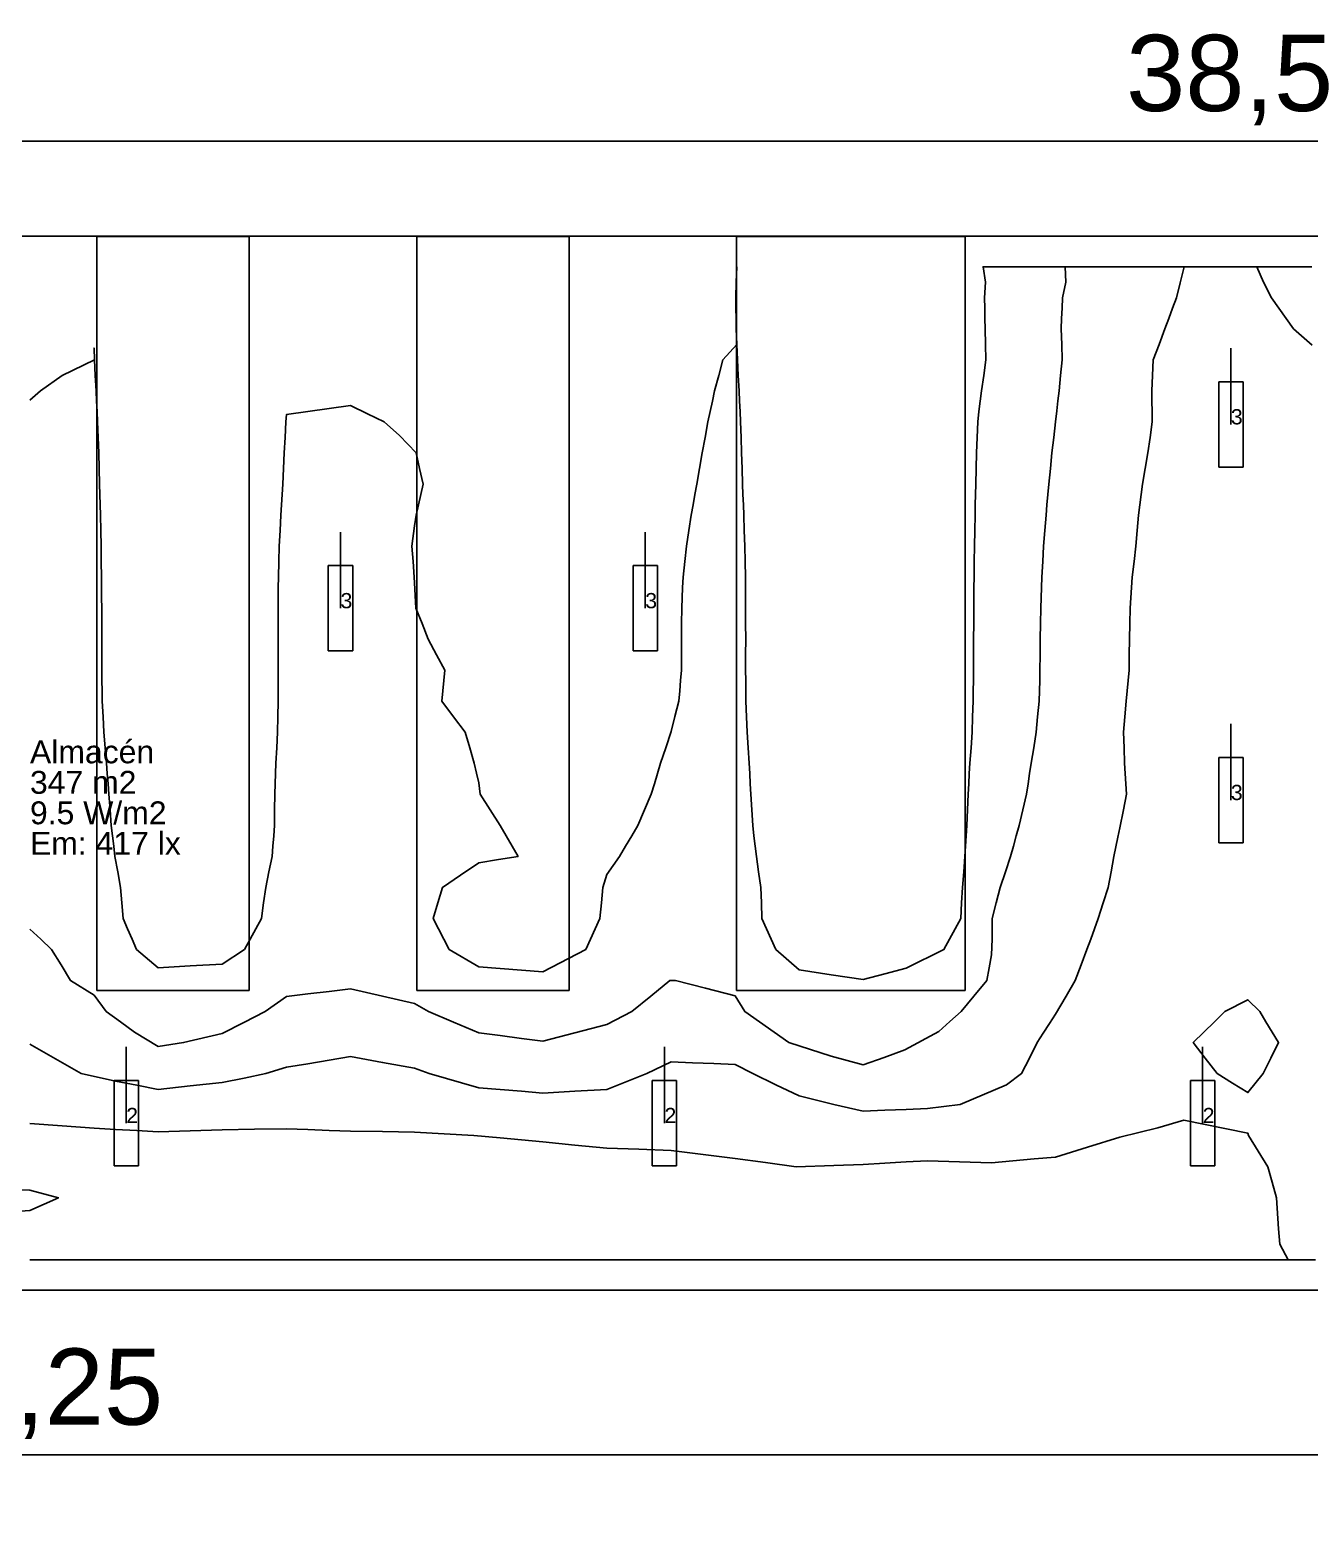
# Model space of a CAD drawing. Header units: millimetres. Extents: x 5.5 to 61.4, y 4.1 to 13.9.
# Drawn here: x 32.62 to 41.02, y 4.08 to 13.93 of the extents above; entities that cross this region are included whole.
import ezdxf

# ---------------------------------------------------------------- set-up
doc = ezdxf.new("R2010")
doc.units = ezdxf.units.MM
for name, color, linetype in [('DLXFURN', 5, 'Continuous'), ('DLXISO', 7, 'Continuous'), ('DLXLUM', 2, 'Continuous'), ('DLXLUMEX', 2, 'Continuous'), ('DLXSCENE', 7, 'Continuous'), ('DLXSUM', 9, 'Continuous'), ('MAPAS', 7, 'Continuous')]:
    doc.layers.add(name, color=color, linetype=linetype)
doc.layers.get('0').off()
doc.styles.get("Standard").update_dxf_attribs({"font": 'arial.ttf'})
doc.dimstyles.new('ISO-25', dxfattribs={"dimtxt": 0.5, "dimasz": 0.75, "dimexe": 0.5, "dimexo": 0.625, "dimgap": 0.1, "dimtad": 1, "dimtoh": 1, "dimtxsty": 'Standard', "dimcen": 2.5, "dimadec": 0, "dimazin": 0, "dimtfac": 1, "dimtmove": 0, "dimatfit": 3, "dimfxl": 1, "dimarcsym": 0})

# ---------------------------------------------------------------- blocks, each defined once
blk = doc.blocks.new('*U11')
at = {"color": 1}
blk.add_line((0, 0), (0, 0.5), dxfattribs=at)
for p, q in [((0.08, 0.28), (-0.08, 0.28)), ((-0.08, 0.28), (-0.08, -0.28)), ((-0.08, 0.28), (-0.08, -0.28)), ((-0.08, -0.28), (-0.08, 0.28)), ((-0.08, 0.28), (-0.08, 0.28)), ((0.08, 0.28), (-0.08, 0.28)), ((-0.08, 0.28), (-0.08, 0.28)), ((-0.08, 0.28), (0.08, 0.28)), ((-0.08, -0.28), (-0.08, 0.28)), ((-0.08, 0.28), (0.08, 0.28)), ((0.08, -0.28), (0.08, 0.28)), ((0.08, 0.28), (0.08, 0.28)), ((0.08, -0.28), (0.08, 0.28)), ((0.08, 0.28), (0.08, 0.28)), ((0.08, 0.28), (0.08, -0.28)), ((0.08, 0.28), (0.08, -0.28)), ((-0.08, -0.28), (0.08, -0.28)), ((-0.08, -0.28), (0.08, -0.28)), ((0.08, -0.28), (-0.08, -0.28)), ((-0.08, -0.28), (-0.08, -0.28)), ((-0.08, -0.28), (-0.08, -0.28)), ((0.08, -0.28), (-0.08, -0.28)), ((0.08, -0.28), (0.08, -0.28)), ((0.08, -0.28), (0.08, -0.28))]:
    blk.add_line(p, q)
at = {"layer": 'DLXLUMEX', "color": 7}
blk.add_text('3', height=0.1, dxfattribs=at).set_placement((0, 0))
blk = doc.blocks.new('*U12')
at = {"color": 1}
blk.add_line((0, 0), (0, 0.5), dxfattribs=at)
for p, q in [((0.08, 0.28), (-0.08, 0.28)), ((-0.08, 0.28), (-0.08, -0.28)), ((-0.08, 0.28), (-0.08, -0.28)), ((-0.08, -0.28), (-0.08, 0.28)), ((-0.08, 0.28), (-0.08, 0.28)), ((0.08, 0.28), (-0.08, 0.28)), ((-0.08, 0.28), (-0.08, 0.28)), ((-0.08, 0.28), (0.08, 0.28)), ((-0.08, -0.28), (-0.08, 0.28)), ((-0.08, 0.28), (0.08, 0.28)), ((0.08, -0.28), (0.08, 0.28)), ((0.08, 0.28), (0.08, 0.28)), ((0.08, -0.28), (0.08, 0.28)), ((0.08, 0.28), (0.08, 0.28)), ((0.08, 0.28), (0.08, -0.28)), ((0.08, 0.28), (0.08, -0.28)), ((-0.08, -0.28), (0.08, -0.28)), ((-0.08, -0.28), (0.08, -0.28)), ((0.08, -0.28), (-0.08, -0.28)), ((-0.08, -0.28), (-0.08, -0.28)), ((-0.08, -0.28), (-0.08, -0.28)), ((0.08, -0.28), (-0.08, -0.28)), ((0.08, -0.28), (0.08, -0.28)), ((0.08, -0.28), (0.08, -0.28))]:
    blk.add_line(p, q)
at = {"layer": 'DLXLUMEX', "color": 7}
blk.add_text('3', height=0.1, dxfattribs=at).set_placement((0, 0))
blk = doc.blocks.new('*U13')
at = {"color": 1}
blk.add_line((0, 0), (0, 0.5), dxfattribs=at)
for p, q in [((0.08, 0.28), (-0.08, 0.28)), ((-0.08, 0.28), (-0.08, -0.28)), ((-0.08, 0.28), (-0.08, -0.28)), ((-0.08, -0.28), (-0.08, 0.28)), ((-0.08, 0.28), (-0.08, 0.28)), ((0.08, 0.28), (-0.08, 0.28)), ((-0.08, 0.28), (-0.08, 0.28)), ((-0.08, 0.28), (0.08, 0.28)), ((-0.08, -0.28), (-0.08, 0.28)), ((-0.08, 0.28), (0.08, 0.28)), ((0.08, -0.28), (0.08, 0.28)), ((0.08, 0.28), (0.08, 0.28)), ((0.08, -0.28), (0.08, 0.28)), ((0.08, 0.28), (0.08, 0.28)), ((0.08, 0.28), (0.08, -0.28)), ((0.08, 0.28), (0.08, -0.28)), ((-0.08, -0.28), (0.08, -0.28)), ((-0.08, -0.28), (0.08, -0.28)), ((0.08, -0.28), (-0.08, -0.28)), ((-0.08, -0.28), (-0.08, -0.28)), ((-0.08, -0.28), (-0.08, -0.28)), ((0.08, -0.28), (-0.08, -0.28)), ((0.08, -0.28), (0.08, -0.28)), ((0.08, -0.28), (0.08, -0.28))]:
    blk.add_line(p, q)
at = {"layer": 'DLXLUMEX', "color": 7}
blk.add_text('3', height=0.1, dxfattribs=at).set_placement((0, 0))
blk = doc.blocks.new('*U14')
at = {"color": 1}
blk.add_line((0, 0), (0, 0.5), dxfattribs=at)
for p, q in [((0.08, 0.28), (-0.08, 0.28)), ((-0.08, 0.28), (-0.08, -0.28)), ((-0.08, 0.28), (-0.08, -0.28)), ((-0.08, -0.28), (-0.08, 0.28)), ((-0.08, 0.28), (-0.08, 0.28)), ((0.08, 0.28), (-0.08, 0.28)), ((-0.08, 0.28), (-0.08, 0.28)), ((-0.08, 0.28), (0.08, 0.28)), ((-0.08, -0.28), (-0.08, 0.28)), ((-0.08, 0.28), (0.08, 0.28)), ((0.08, -0.28), (0.08, 0.28)), ((0.08, 0.28), (0.08, 0.28)), ((0.08, -0.28), (0.08, 0.28)), ((0.08, 0.28), (0.08, 0.28)), ((0.08, 0.28), (0.08, -0.28)), ((0.08, 0.28), (0.08, -0.28)), ((-0.08, -0.28), (0.08, -0.28)), ((-0.08, -0.28), (0.08, -0.28)), ((0.08, -0.28), (-0.08, -0.28)), ((-0.08, -0.28), (-0.08, -0.28)), ((-0.08, -0.28), (-0.08, -0.28)), ((0.08, -0.28), (-0.08, -0.28)), ((0.08, -0.28), (0.08, -0.28)), ((0.08, -0.28), (0.08, -0.28))]:
    blk.add_line(p, q)
at = {"layer": 'DLXLUMEX', "color": 7}
blk.add_text('3', height=0.1, dxfattribs=at).set_placement((0, 0))
blk = doc.blocks.new('*U28')
at = {"color": 1}
blk.add_line((0, 0), (0, 0.5), dxfattribs=at)
for p, q in [((0.08, 0.28), (-0.08, 0.28)), ((-0.08, 0.28), (-0.08, -0.28)), ((-0.08, 0.28), (-0.08, -0.28)), ((-0.08, -0.28), (-0.08, 0.28)), ((-0.08, 0.28), (-0.08, 0.28)), ((-0.08, 0.28), (-0.08, 0.28)), ((-0.08, 0.28), (0.08, 0.28)), ((0.08, 0.28), (-0.08, 0.28)), ((-0.08, -0.28), (-0.08, 0.28)), ((-0.08, 0.28), (0.08, 0.28)), ((0.08, -0.28), (0.08, 0.28)), ((0.08, 0.28), (0.08, 0.28)), ((0.08, -0.28), (0.08, 0.28)), ((0.08, 0.28), (0.08, 0.28)), ((0.08, 0.28), (0.08, -0.28)), ((0.08, 0.28), (0.08, -0.28)), ((-0.08, -0.28), (0.08, -0.28)), ((-0.08, -0.28), (0.08, -0.28)), ((0.08, -0.28), (-0.08, -0.28)), ((-0.08, -0.28), (-0.08, -0.28)), ((-0.08, -0.28), (-0.08, -0.28)), ((0.08, -0.28), (-0.08, -0.28)), ((0.08, -0.28), (0.08, -0.28)), ((0.08, -0.28), (0.08, -0.28))]:
    blk.add_line(p, q)
at = {"layer": 'DLXLUMEX', "color": 7}
blk.add_text('2', height=0.1, dxfattribs=at).set_placement((0, 0))
blk = doc.blocks.new('*U29')
at = {"color": 1}
blk.add_line((0, 0), (0, 0.5), dxfattribs=at)
for p, q in [((0.08, 0.28), (-0.08, 0.28)), ((-0.08, 0.28), (-0.08, -0.28)), ((-0.08, 0.28), (-0.08, -0.28)), ((-0.08, -0.28), (-0.08, 0.28)), ((-0.08, 0.28), (-0.08, 0.28)), ((0.08, 0.28), (-0.08, 0.28)), ((-0.08, 0.28), (-0.08, 0.28)), ((-0.08, 0.28), (0.08, 0.28)), ((-0.08, -0.28), (-0.08, 0.28)), ((-0.08, 0.28), (0.08, 0.28)), ((0.08, -0.28), (0.08, 0.28)), ((0.08, 0.28), (0.08, 0.28)), ((0.08, -0.28), (0.08, 0.28)), ((0.08, 0.28), (0.08, 0.28)), ((0.08, 0.28), (0.08, -0.28)), ((0.08, 0.28), (0.08, -0.28)), ((-0.08, -0.28), (0.08, -0.28)), ((-0.08, -0.28), (0.08, -0.28)), ((0.08, -0.28), (-0.08, -0.28)), ((-0.08, -0.28), (-0.08, -0.28)), ((-0.08, -0.28), (-0.08, -0.28)), ((0.08, -0.28), (-0.08, -0.28)), ((0.08, -0.28), (0.08, -0.28)), ((0.08, -0.28), (0.08, -0.28))]:
    blk.add_line(p, q)
at = {"layer": 'DLXLUMEX', "color": 7}
blk.add_text('2', height=0.1, dxfattribs=at).set_placement((0, 0))
blk = doc.blocks.new('*U30')
at = {"color": 1}
blk.add_line((0, 0), (0, 0.5), dxfattribs=at)
for p, q in [((0.08, 0.28), (-0.08, 0.28)), ((-0.08, 0.28), (-0.08, -0.28)), ((-0.08, 0.28), (-0.08, -0.28)), ((-0.08, -0.28), (-0.08, 0.28)), ((-0.08, 0.28), (-0.08, 0.28)), ((0.08, 0.28), (-0.08, 0.28)), ((-0.08, 0.28), (-0.08, 0.28)), ((-0.08, 0.28), (0.08, 0.28)), ((-0.08, -0.28), (-0.08, 0.28)), ((-0.08, 0.28), (0.08, 0.28)), ((0.08, -0.28), (0.08, 0.28)), ((0.08, 0.28), (0.08, 0.28)), ((0.08, -0.28), (0.08, 0.28)), ((0.08, 0.28), (0.08, 0.28)), ((0.08, 0.28), (0.08, -0.28)), ((0.08, 0.28), (0.08, -0.28)), ((-0.08, -0.28), (0.08, -0.28)), ((-0.08, -0.28), (0.08, -0.28)), ((0.08, -0.28), (-0.08, -0.28)), ((-0.08, -0.28), (-0.08, -0.28)), ((-0.08, -0.28), (-0.08, -0.28)), ((0.08, -0.28), (-0.08, -0.28)), ((0.08, -0.28), (0.08, -0.28)), ((0.08, -0.28), (0.08, -0.28))]:
    blk.add_line(p, q)
at = {"layer": 'DLXLUMEX', "color": 7}
blk.add_text('2', height=0.1, dxfattribs=at).set_placement((0, 0))
blk = doc.blocks.new('*U45')
for p, q in [((0.5, 2.7388), (-0.5, 2.7388)), ((-0.5, 2.7388), (-0.5, -2.2072)), ((-0.5, 2.7388), (-0.5, -2.2072)), ((-0.5, -2.2072), (-0.5, 2.7388)), ((-0.5, 2.7388), (-0.5, 2.7388)), ((0.5, 2.7388), (-0.5, 2.7388)), ((-0.5, 2.7388), (-0.5, 2.7388)), ((-0.5, 2.7388), (0.5, 2.7388)), ((0.5, -2.2072), (0.5, 2.7388)), ((0.5, -2.2072), (0.5, 2.7388)), ((0.5, 2.7388), (0.5, 2.7388)), ((0.5, 2.7388), (0.5, -2.2072)), ((0.5, 2.7388), (0.5, 2.7388)), ((-0.5, -2.2072), (0.5, -2.2072)), ((-0.5, -2.2072), (-0.5, -2.2072)), ((-0.5, -2.2072), (0.5, -2.2072)), ((0.5, -2.2072), (-0.5, -2.2072)), ((-0.5, -2.2072), (-0.5, -2.2072)), ((0.5, -2.2072), (0.5, -2.2072)), ((0.5, -2.2072), (0.5, -2.2072))]:
    blk.add_line(p, q)
blk = doc.blocks.new('*U46')
for p, q in [((0.5, 2.7388), (-0.5, 2.7388)), ((-0.5, 2.7388), (-0.5, -2.2072)), ((-0.5, 2.7388), (-0.5, -2.2072)), ((-0.5, -2.2072), (-0.5, 2.7388)), ((-0.5, 2.7388), (-0.5, 2.7388)), ((0.5, 2.7388), (-0.5, 2.7388)), ((-0.5, 2.7388), (-0.5, 2.7388)), ((-0.5, 2.7388), (0.5, 2.7388)), ((0.5, -2.2072), (0.5, 2.7388)), ((0.5, -2.2072), (0.5, 2.7388)), ((0.5, 2.7388), (0.5, 2.7388)), ((0.5, 2.7388), (0.5, -2.2072)), ((0.5, 2.7388), (0.5, 2.7388)), ((-0.5, -2.2072), (0.5, -2.2072)), ((-0.5, -2.2072), (-0.5, -2.2072)), ((-0.5, -2.2072), (0.5, -2.2072)), ((0.5, -2.2072), (-0.5, -2.2072)), ((-0.5, -2.2072), (-0.5, -2.2072)), ((0.5, -2.2072), (0.5, -2.2072)), ((0.5, -2.2072), (0.5, -2.2072))]:
    blk.add_line(p, q)
blk = doc.blocks.new('*U47')
for p, q in [((1, 2.7388), (-0.5, 2.7388)), ((-0.5, 2.7388), (-0.5, -2.2072)), ((-0.5, 2.7388), (-0.5, -2.2072)), ((-0.5, -2.2072), (-0.5, 2.7388)), ((-0.5, 2.7388), (-0.5, 2.7388)), ((1, 2.7388), (-0.5, 2.7388)), ((-0.5, 2.7388), (-0.5, 2.7388)), ((-0.5, 2.7388), (1, 2.7388)), ((1, -2.2072), (1, 2.7388)), ((1, -2.2072), (1, 2.7388)), ((1, 2.7388), (1, 2.7388)), ((1, 2.7388), (1, -2.2072)), ((1, 2.7388), (1, 2.7388)), ((-0.5, -2.2072), (1, -2.2072)), ((-0.5, -2.2072), (-0.5, -2.2072)), ((-0.5, -2.2072), (1, -2.2072)), ((1, -2.2072), (-0.5, -2.2072)), ((-0.5, -2.2072), (-0.5, -2.2072)), ((1, -2.2072), (1, -2.2072)), ((1, -2.2072), (1, -2.2072))]:
    blk.add_line(p, q)
blk = doc.blocks.new('*U52')
for p, q in [((168.8836, 19.4402), (207.387, 19.4402)), ((207.387, 19.4402), (168.8836, 19.4402)), ((207.387, 12.5258), (153.137, 12.5258)), ((153.137, 12.5258), (207.387, 12.5258))]:
    blk.add_line(p, q)
blk = doc.blocks.new('*U53')
for p, q in [((168.8836, 19.4402), (207.387, 19.4402)), ((207.387, 12.5258), (153.137, 12.5258))]:
    blk.add_line(p, q)
blk = doc.blocks.new('*U54')
for p, q in [((207.387, 19.4402), (168.8836, 19.4402)), ((153.137, 12.5258), (207.387, 12.5258))]:
    blk.add_line(p, q)
blk = doc.blocks.new('*U55')
at = {"layer": 'DLXSUM'}
for s, p in [('Almacén', (0, 0)), ('347 m2', (0, -0.2)), ('9.5 W/m2', (0, -0.4)), ('Em: 417 lx', (0, -0.6))]:
    blk.add_text(s, height=0.15, dxfattribs=at).set_placement(p)
blk = doc.blocks.new('*U56')
at = {"color": 1}
for points in [[(180.262, 12.7258, 0.85), (180.4415, 12.7258, 0.85), (180.621, 12.7258, 0.85), (180.8005, 12.7258, 0.85), (180.9801, 12.7258, 0.85), (181.1596, 12.7258, 0.85), (181.3391, 12.7258, 0.85), (181.5186, 12.7258, 0.85), (181.6981, 12.7258, 0.85), (181.8776, 12.7258, 0.85), (182.0571, 12.7258, 0.85), (182.2366, 12.7258, 0.85), (182.4161, 12.7258, 0.85), (182.5956, 12.7258, 0.85), (182.7751, 12.7258, 0.85), (182.9546, 12.7258, 0.85), (183.1341, 12.7258, 0.85), (183.3136, 12.7258, 0.85), (183.4931, 12.7258, 0.85), (183.6726, 12.7258, 0.85), (183.8521, 12.7258, 0.85), (184.0316, 12.7258, 0.85), (184.2111, 12.7258, 0.85), (184.3906, 12.7258, 0.85), (184.5701, 12.7258, 0.85), (184.7496, 12.7258, 0.85), (184.9291, 12.7258, 0.85), (185.1086, 12.7258, 0.85), (185.2881, 12.7258, 0.85), (185.4676, 12.7258, 0.85), (185.6471, 12.7258, 0.85), (185.8266, 12.7258, 0.85), (186.0061, 12.7258, 0.85), (186.1856, 12.7258, 0.85), (186.3651, 12.7258, 0.85), (186.5446, 12.7258, 0.85), (186.7241, 12.7258, 0.85), (186.9036, 12.7258, 0.85), (187.0831, 12.7258, 0.85), (187.2626, 12.7258, 0.85), (187.4421, 12.7258, 0.85), (187.6216, 12.7258, 0.85), (187.8011, 12.7258, 0.85), (187.9806, 12.7258, 0.85), (188.1601, 12.7258, 0.85), (188.3396, 12.7258, 0.85), (188.5191, 12.7258, 0.85), (188.6986, 12.7258, 0.85)], [(188.6745, 19.2402, 0.85), (188.4948, 19.2402, 0.85), (188.315, 19.2402, 0.85), (188.1353, 19.2402, 0.85), (187.9556, 19.2402, 0.85), (187.7758, 19.2402, 0.85), (187.5961, 19.2402, 0.85), (187.4164, 19.2402, 0.85), (187.2366, 19.2402, 0.85), (187.0569, 19.2402, 0.85), (186.8772, 19.2402, 0.85), (186.6974, 19.2402, 0.85), (186.5177, 19.2402, 0.85), (186.5325, 19.1384, 0.85), (186.5267, 19.0367, 0.85), (186.5279, 18.9688, 0.85), (186.5292, 18.9009, 0.85), (186.5305, 18.8331, 0.85), (186.533, 18.7313, 0.85), (186.5355, 18.6295, 0.85), (186.5212, 18.5277, 0.85), (186.507, 18.4259, 0.85), (186.4987, 18.3581, 0.85), (186.4904, 18.2902, 0.85), (186.4822, 18.2224, 0.85), (186.4786, 18.1206, 0.85), (186.475, 18.0188, 0.85), (186.4722, 17.917, 0.85), (186.4694, 17.8152, 0.85), (186.4679, 17.7473, 0.85), (186.4663, 17.6795, 0.85), (186.4647, 17.6116, 0.85), (186.4627, 17.5098, 0.85), (186.4606, 17.4081, 0.85), (186.4593, 17.3063, 0.85), (186.4579, 17.2045, 0.85), (186.4573, 17.1366, 0.85), (186.4568, 17.0688, 0.85), (186.4562, 17.0009, 0.85), (186.4556, 16.8991, 0.85), (186.4551, 16.7973, 0.85), (186.4549, 16.6955, 0.85), (186.4548, 16.5937, 0.85), (186.454, 16.5259, 0.85), (186.4533, 16.458, 0.85), (186.4526, 16.3902, 0.85), (186.4488, 16.2884, 0.85), (186.4451, 16.1866, 0.85), (186.4381, 16.0848, 0.85), (186.4312, 15.983, 0.85), (186.427, 15.9152, 0.85), (186.4229, 15.8473, 0.85), (186.4188, 15.7794, 0.85), (186.4145, 15.6777, 0.85), (186.4103, 15.5759, 0.85), (186.4064, 15.508, 0.85), (186.4024, 15.4402, 0.85), (186.3985, 15.3723, 0.85), (186.3899, 15.2705, 0.85), (186.3813, 15.1687, 0.85), (186.3762, 15.0669, 0.85), (186.3711, 14.9651, 0.85), (186.3339, 14.8973, 0.85), (186.2968, 14.8294, 0.85), (186.2597, 14.7616, 0.85), (186.0116, 14.6387, 0.85), (185.8714, 14.6016, 0.85), (185.7312, 14.5646, 0.85), (185.5208, 14.596, 0.85), (185.3105, 14.6273, 0.85), (185.1575, 14.7616, 0.85), (185.1271, 14.8294, 0.85), (185.0967, 14.8973, 0.85), (185.0662, 14.9651, 0.85), (185.0621, 15.0669, 0.85), (185.058, 15.1687, 0.85), (185.0437, 15.2705, 0.85), (185.0293, 15.3723, 0.85), (185.0215, 15.4402, 0.85), (185.0137, 15.508, 0.85), (185.0059, 15.5759, 0.85), (184.9996, 15.6777, 0.85), (184.9932, 15.7794, 0.85), (184.9894, 15.8473, 0.85), (184.9855, 15.9152, 0.85), (184.9817, 15.983, 0.85), (184.9752, 16.0848, 0.85), (184.9688, 16.1866, 0.85), (184.965, 16.2884, 0.85), (184.9612, 16.3902, 0.85), (184.9605, 16.458, 0.85), (184.9598, 16.5259, 0.85), (184.9591, 16.5937, 0.85), (184.9591, 16.6955, 0.85), (184.9592, 16.7973, 0.85), (184.959, 16.8991, 0.85), (184.9588, 17.0009, 0.85), (184.9583, 17.0688, 0.85), (184.9577, 17.1366, 0.85), (184.9572, 17.2045, 0.85), (184.9552, 17.3063, 0.85), (184.9532, 17.4081, 0.85), (184.9498, 17.5098, 0.85), (184.9464, 17.6116, 0.85), (184.944, 17.6795, 0.85), (184.9416, 17.7473, 0.85), (184.9391, 17.8152, 0.85), (184.9358, 17.917, 0.85), (184.9325, 18.0188, 0.85), (184.9291, 18.1206, 0.85), (184.9256, 18.2224, 0.85), (184.9225, 18.2902, 0.85), (184.9194, 18.3581, 0.85), (184.9163, 18.4259, 0.85), (184.9109, 18.5277, 0.85), (184.9055, 18.6295, 0.85), (184.9014, 18.7313, 0.85), (184.8973, 18.8331, 0.85), (184.8964, 18.9009, 0.85), (184.8956, 18.9688, 0.85), (184.8948, 19.0367, 0.85), (184.8957, 19.1384, 0.85), (184.9001, 19.2402, 0.85), (184.8957, 19.1384, 0.85), (184.8948, 19.0367, 0.85), (184.8956, 18.9688, 0.85), (184.8964, 18.9009, 0.85), (184.8973, 18.8331, 0.85), (184.9014, 18.7313, 0.85), (184.8092, 18.6295, 0.85), (184.7823, 18.5277, 0.85), (184.7555, 18.4259, 0.85), (184.7405, 18.3581, 0.85), (184.7255, 18.2902, 0.85), (184.7105, 18.2224, 0.85), (184.6924, 18.1206, 0.85), (184.6743, 18.0188, 0.85), (184.6564, 17.917, 0.85), (184.6385, 17.8152, 0.85), (184.6265, 17.7473, 0.85), (184.6145, 17.6795, 0.85), (184.6024, 17.6116, 0.85), (184.5864, 17.5098, 0.85), (184.5704, 17.4081, 0.85), (184.5595, 17.3063, 0.85), (184.5485, 17.2045, 0.85), (184.5454, 17.1366, 0.85), (184.5424, 17.0688, 0.85), (184.5393, 17.0009, 0.85), (184.5385, 16.8991, 0.85), (184.5376, 16.7973, 0.85), (184.5377, 16.6955, 0.85), (184.5379, 16.5937, 0.85), (184.5324, 16.5259, 0.85), (184.5269, 16.458, 0.85), (184.5215, 16.3902, 0.85), (184.4953, 16.291, 0.85), (184.4691, 16.1918, 0.85), (184.4343, 16.0848, 0.85), (184.401, 15.983, 0.85), (184.3804, 15.9152, 0.85), (184.3599, 15.8473, 0.85), (184.3393, 15.7794, 0.85), (184.2956, 15.6777, 0.85), (184.2519, 15.5759, 0.85), (184.2114, 15.508, 0.85), (184.1708, 15.4402, 0.85), (184.1303, 15.3723, 0.85), (184.0484, 15.2537, 0.85), (184.0227, 15.1687, 0.85), (184.0125, 15.0669, 0.85), (184.0023, 14.9651, 0.85), (183.9719, 14.8973, 0.85), (183.9414, 14.8294, 0.85), (183.9109, 14.7616, 0.85), (183.6277, 14.6147, 0.85), (183.4874, 14.6256, 0.85), (183.3472, 14.6366, 0.85), (183.2069, 14.6475, 0.85), (183.0124, 14.7616, 0.85), (182.9779, 14.8294, 0.85), (182.9433, 14.8973, 0.85), (182.9087, 14.9651, 0.85), (182.9395, 15.0669, 0.85), (182.9703, 15.1687, 0.85), (183.0886, 15.2496, 0.85), (183.2069, 15.3305, 0.85), (183.336, 15.3514, 0.85), (183.4651, 15.3723, 0.85), (183.4257, 15.4402, 0.85), (183.3863, 15.508, 0.85), (183.3469, 15.5759, 0.85), (183.2819, 15.6777, 0.85), (183.217, 15.7794, 0.85), (183.2069, 15.854, 0.85), (183.192, 15.9185, 0.85), (183.177, 15.983, 0.85), (183.1479, 16.0848, 0.85), (183.1187, 16.1866, 0.85), (183.0414, 16.2884, 0.85), (182.964, 16.3902, 0.85), (182.9713, 16.458, 0.85), (182.9785, 16.5259, 0.85), (182.9858, 16.5937, 0.85), (182.9311, 16.6955, 0.85), (182.8764, 16.7973, 0.85), (182.8355, 16.8991, 0.85), (182.7946, 17.0009, 0.85), (182.7904, 17.0834, 0.85), (182.7862, 17.1659, 0.85), (182.7843, 17.2045, 0.85), (182.7763, 17.3063, 0.85), (182.7682, 17.4081, 0.85), (182.7862, 17.5411, 0.85), (182.7974, 17.6116, 0.85), (182.8122, 17.6795, 0.85), (182.827, 17.7473, 0.85), (182.8418, 17.8152, 0.85), (182.819, 17.917, 0.85), (182.7963, 18.0188, 0.85), (182.6869, 18.1339, 0.85), (182.5876, 18.2224, 0.85), (182.4766, 18.2762, 0.85), (182.3655, 18.33, 0.85), (182.2253, 18.3102, 0.85), (182.0851, 18.2905, 0.85), (181.9448, 18.2708, 0.85), (181.9412, 18.2224, 0.85), (181.9363, 18.1206, 0.85), (181.9313, 18.0188, 0.85), (181.9268, 17.917, 0.85), (181.9222, 17.8152, 0.85), (181.9178, 17.7473, 0.85), (181.9135, 17.6795, 0.85), (181.9091, 17.6116, 0.85), (181.9032, 17.5098, 0.85), (181.8973, 17.4081, 0.85), (181.8946, 17.3063, 0.85), (181.892, 17.2045, 0.85), (181.8915, 17.1366, 0.85), (181.8909, 17.0688, 0.85), (181.8904, 17.0009, 0.85), (181.8902, 16.8991, 0.85), (181.89, 16.7973, 0.85), (181.8901, 16.6955, 0.85), (181.8903, 16.5937, 0.85), (181.8904, 16.5259, 0.85), (181.8905, 16.458, 0.85), (181.8906, 16.3902, 0.85), (181.889, 16.2884, 0.85), (181.8874, 16.1866, 0.85), (181.8819, 16.0848, 0.85), (181.8765, 15.983, 0.85), (181.8737, 15.9152, 0.85), (181.871, 15.8473, 0.85), (181.8683, 15.7794, 0.85), (181.8674, 15.6777, 0.85), (181.8665, 15.5759, 0.85), (181.8615, 15.508, 0.85), (181.8565, 15.4402, 0.85), (181.8516, 15.3723, 0.85), (181.8306, 15.2705, 0.85), (181.8096, 15.1687, 0.85), (181.7954, 15.0669, 0.85), (181.7811, 14.9651, 0.85), (181.744, 14.8973, 0.85), (181.7068, 14.8294, 0.85), (181.6696, 14.7616, 0.85), (181.5241, 14.6661, 0.85), (181.3138, 14.6538, 0.85), (181.1034, 14.6414, 0.85), (180.9617, 14.7616, 0.85), (180.9324, 14.8294, 0.85), (180.9031, 14.8973, 0.85), (180.8737, 14.9651, 0.85), (180.8649, 15.0669, 0.85), (180.856, 15.1687, 0.85), (180.8378, 15.2705, 0.85), (180.8196, 15.3723, 0.85), (180.8115, 15.4402, 0.85), (180.8034, 15.508, 0.85), (180.7953, 15.5759, 0.85), (180.7878, 15.6777, 0.85), (180.7802, 15.7794, 0.85), (180.775, 15.8473, 0.85), (180.7697, 15.9152, 0.85), (180.7644, 15.983, 0.85), (180.7557, 16.0848, 0.85), (180.7469, 16.1866, 0.85), (180.7417, 16.2884, 0.85), (180.7365, 16.3902, 0.85), (180.7354, 16.458, 0.85), (180.7344, 16.5259, 0.85), (180.7333, 16.5937, 0.85), (180.7333, 16.6955, 0.85), (180.7334, 16.7973, 0.85), (180.7332, 16.8991, 0.85), (180.733, 17.0009, 0.85), (180.7325, 17.0688, 0.85), (180.732, 17.1366, 0.85), (180.7316, 17.2045, 0.85), (180.7301, 17.3063, 0.85), (180.7287, 17.4081, 0.85), (180.7263, 17.5098, 0.85), (180.7238, 17.6116, 0.85), (180.7221, 17.6795, 0.85), (180.7203, 17.7473, 0.85), (180.7185, 17.8152, 0.85), (180.7157, 17.917, 0.85), (180.7129, 18.0188, 0.85), (180.7095, 18.1206, 0.85), (180.7061, 18.2224, 0.85), (180.7029, 18.2902, 0.85), (180.6997, 18.3581, 0.85), (180.6964, 18.4259, 0.85), (180.6908, 18.5277, 0.85), (180.6851, 18.6295, 0.85), (180.6827, 18.7068, 0.85), (180.6851, 18.6295, 0.85), (180.4736, 18.5277, 0.85), (180.331, 18.4259, 0.85), (180.262, 18.3644, 0.85)]]:
    blk.add_polyline3d(points, dxfattribs=at)
at = {"color": 3}
for points in [[(180.262, 12.7258, 0.85), (180.4415, 12.7258, 0.85), (180.621, 12.7258, 0.85), (180.8005, 12.7258, 0.85), (180.9801, 12.7258, 0.85), (181.1596, 12.7258, 0.85), (181.3391, 12.7258, 0.85), (181.5186, 12.7258, 0.85), (181.6981, 12.7258, 0.85), (181.8776, 12.7258, 0.85), (182.0571, 12.7258, 0.85), (182.2366, 12.7258, 0.85), (182.4161, 12.7258, 0.85), (182.5956, 12.7258, 0.85), (182.7751, 12.7258, 0.85), (182.9546, 12.7258, 0.85), (183.1341, 12.7258, 0.85), (183.3136, 12.7258, 0.85), (183.4931, 12.7258, 0.85), (183.6726, 12.7258, 0.85), (183.8521, 12.7258, 0.85), (184.0316, 12.7258, 0.85), (184.2111, 12.7258, 0.85), (184.3906, 12.7258, 0.85), (184.5701, 12.7258, 0.85), (184.7496, 12.7258, 0.85), (184.9291, 12.7258, 0.85), (185.1086, 12.7258, 0.85), (185.2881, 12.7258, 0.85), (185.4676, 12.7258, 0.85), (185.6471, 12.7258, 0.85), (185.8266, 12.7258, 0.85), (186.0061, 12.7258, 0.85), (186.1856, 12.7258, 0.85), (186.3651, 12.7258, 0.85), (186.5446, 12.7258, 0.85), (186.7241, 12.7258, 0.85), (186.9036, 12.7258, 0.85), (187.0831, 12.7258, 0.85), (187.2626, 12.7258, 0.85), (187.4421, 12.7258, 0.85), (187.6216, 12.7258, 0.85), (187.8011, 12.7258, 0.85), (187.9806, 12.7258, 0.85), (188.1601, 12.7258, 0.85), (188.3396, 12.7258, 0.85), (188.5191, 12.7258, 0.85), (188.6986, 12.7258, 0.85)], [(188.6745, 19.2402, 0.85), (188.4948, 19.2402, 0.85), (188.315, 19.2402, 0.85), (188.1353, 19.2402, 0.85), (187.9556, 19.2402, 0.85), (187.7758, 19.2402, 0.85), (187.5961, 19.2402, 0.85), (187.4164, 19.2402, 0.85), (187.2366, 19.2402, 0.85), (187.0569, 19.2402, 0.85), (187.061, 19.1384, 0.85), (187.0377, 19.0367, 0.85), (187.0353, 18.9688, 0.85), (187.0329, 18.9009, 0.85), (187.0305, 18.8331, 0.85), (187.0335, 18.7313, 0.85), (187.0364, 18.6295, 0.85), (187.0261, 18.5277, 0.85), (187.0159, 18.4259, 0.85), (187.0084, 18.3601, 0.85), (187.0008, 18.2943, 0.85), (186.9923, 18.2224, 0.85), (186.9809, 18.1206, 0.85), (186.9694, 18.0188, 0.85), (186.9591, 17.917, 0.85), (186.9487, 17.8152, 0.85), (186.9426, 17.7473, 0.85), (186.9365, 17.6795, 0.85), (186.9304, 17.6116, 0.85), (186.9226, 17.5098, 0.85), (186.9148, 17.4081, 0.85), (186.9089, 17.3063, 0.85), (186.9031, 17.2045, 0.85), (186.9006, 17.1366, 0.85), (186.8981, 17.0688, 0.85), (186.8957, 17.0009, 0.85), (186.8937, 16.8991, 0.85), (186.8918, 16.7973, 0.85), (186.8913, 16.6955, 0.85), (186.8908, 16.5937, 0.85), (186.8888, 16.5259, 0.85), (186.8868, 16.458, 0.85), (186.8848, 16.3902, 0.85), (186.875, 16.2884, 0.85), (186.8651, 16.1866, 0.85), (186.8493, 16.0848, 0.85), (186.8335, 15.983, 0.85), (186.823, 15.9152, 0.85), (186.8125, 15.8473, 0.85), (186.802, 15.7794, 0.85), (186.7781, 15.6777, 0.85), (186.7541, 15.5759, 0.85), (186.7352, 15.508, 0.85), (186.7162, 15.4402, 0.85), (186.6973, 15.3723, 0.85), (186.6638, 15.2705, 0.85), (186.6303, 15.1687, 0.85), (186.604, 15.0669, 0.85), (186.5776, 14.9651, 0.85), (186.5778, 14.8973, 0.85), (186.578, 14.8294, 0.85), (186.5726, 14.7257, 0.85), (186.5569, 14.6419, 0.85), (186.5412, 14.558, 0.85), (186.4576, 14.4562, 0.85), (186.374, 14.3544, 0.85), (186.3, 14.2892, 0.85), (186.2259, 14.224, 0.85), (186.0033, 14.1023, 0.85), (185.8672, 14.0537, 0.85), (185.7312, 14.0051, 0.85), (185.5208, 14.0606, 0.85), (185.2416, 14.1508, 0.85), (185.1459, 14.2187, 0.85), (185.0502, 14.2866, 0.85), (184.9545, 14.3544, 0.85), (184.8898, 14.458, 0.85), (184.6947, 14.508, 0.85), (184.4996, 14.558, 0.85), (184.4619, 14.558, 0.85), (184.3369, 14.4562, 0.85), (184.2118, 14.3544, 0.85), (184.0484, 14.2686, 0.85), (183.838, 14.2144, 0.85), (183.6277, 14.1601, 0.85), (183.4874, 14.1782, 0.85), (183.3472, 14.1962, 0.85), (183.2069, 14.2143, 0.85), (183.0427, 14.2844, 0.85), (182.8785, 14.3544, 0.85), (182.7862, 14.4062, 0.85), (182.5759, 14.4543, 0.85), (182.3655, 14.5023, 0.85), (182.2253, 14.486, 0.85), (182.0851, 14.4697, 0.85), (181.9448, 14.4534, 0.85), (181.8051, 14.3544, 0.85), (181.6646, 14.2822, 0.85), (181.5241, 14.2101, 0.85), (181.2698, 14.1508, 0.85), (181.1034, 14.1242, 0.85), (180.9478, 14.2187, 0.85), (180.8553, 14.2866, 0.85), (180.7629, 14.3544, 0.85), (180.6827, 14.4625, 0.85), (180.5288, 14.558, 0.85), (180.4658, 14.6598, 0.85), (180.4028, 14.7616, 0.85), (180.3324, 14.8285, 0.85), (180.262, 14.8954, 0.85)]]:
    blk.add_polyline3d(points, dxfattribs=at)
at = {"color": 6}
for points in [[(180.262, 12.7258, 0.85), (180.4415, 12.7258, 0.85), (180.621, 12.7258, 0.85), (180.8005, 12.7258, 0.85), (180.9801, 12.7258, 0.85), (181.1596, 12.7258, 0.85), (181.3391, 12.7258, 0.85), (181.5186, 12.7258, 0.85), (181.6981, 12.7258, 0.85), (181.8776, 12.7258, 0.85), (182.0571, 12.7258, 0.85), (182.2366, 12.7258, 0.85), (182.4161, 12.7258, 0.85), (182.5956, 12.7258, 0.85), (182.7751, 12.7258, 0.85), (182.9546, 12.7258, 0.85), (183.1341, 12.7258, 0.85), (183.3136, 12.7258, 0.85), (183.4931, 12.7258, 0.85), (183.6726, 12.7258, 0.85), (183.8521, 12.7258, 0.85), (184.0316, 12.7258, 0.85), (184.2111, 12.7258, 0.85), (184.3906, 12.7258, 0.85), (184.5701, 12.7258, 0.85), (184.7496, 12.7258, 0.85), (184.9291, 12.7258, 0.85), (185.1086, 12.7258, 0.85), (185.2881, 12.7258, 0.85), (185.4676, 12.7258, 0.85), (185.6471, 12.7258, 0.85), (185.8266, 12.7258, 0.85), (186.0061, 12.7258, 0.85), (186.1856, 12.7258, 0.85), (186.3651, 12.7258, 0.85), (186.5446, 12.7258, 0.85), (186.7241, 12.7258, 0.85), (186.9036, 12.7258, 0.85), (187.0831, 12.7258, 0.85), (187.2626, 12.7258, 0.85), (187.4421, 12.7258, 0.85), (187.6216, 12.7258, 0.85), (187.8011, 12.7258, 0.85), (187.9806, 12.7258, 0.85), (188.1601, 12.7258, 0.85), (188.3396, 12.7258, 0.85), (188.5191, 12.7258, 0.85), (188.6986, 12.7258, 0.85)], [(188.6761, 18.7263, 0.85), (188.5554, 18.8331, 0.85), (188.5073, 18.9009, 0.85), (188.4592, 18.9688, 0.85), (188.4111, 19.0367, 0.85), (188.3573, 19.1384, 0.85), (188.315, 19.2402, 0.85), (188.1353, 19.2402, 0.85), (187.9556, 19.2402, 0.85), (187.8363, 19.2402, 0.85), (187.8105, 19.1351, 0.85), (187.7863, 19.0367, 0.85), (187.7613, 18.9688, 0.85), (187.7362, 18.9009, 0.85), (187.7112, 18.8331, 0.85), (187.6722, 18.7313, 0.85), (187.6332, 18.6295, 0.85), (187.6292, 18.5277, 0.85), (187.6252, 18.4259, 0.85), (187.6258, 18.3581, 0.85), (187.6264, 18.2902, 0.85), (187.627, 18.2224, 0.85), (187.6133, 18.1206, 0.85), (187.5995, 18.0188, 0.85), (187.5818, 17.917, 0.85), (187.5641, 17.8152, 0.85), (187.5555, 17.7473, 0.85), (187.5469, 17.6795, 0.85), (187.5383, 17.6116, 0.85), (187.5289, 17.5098, 0.85), (187.5195, 17.4081, 0.85), (187.5081, 17.3063, 0.85), (187.4966, 17.2045, 0.85), (187.4923, 17.1366, 0.85), (187.488, 17.0688, 0.85), (187.4836, 17.0009, 0.85), (187.4806, 16.8991, 0.85), (187.4775, 16.7973, 0.85), (187.4768, 16.6955, 0.85), (187.4762, 16.5937, 0.85), (187.4695, 16.5259, 0.85), (187.4629, 16.458, 0.85), (187.4562, 16.3902, 0.85), (187.4472, 16.2884, 0.85), (187.4381, 16.1866, 0.85), (187.4422, 16.0848, 0.85), (187.4463, 15.983, 0.85), (187.4501, 15.9152, 0.85), (187.4539, 15.8473, 0.85), (187.4577, 15.7794, 0.85), (187.4386, 15.6777, 0.85), (187.414, 15.5602, 0.85), (187.4015, 15.4976, 0.85), (187.389, 15.4349, 0.85), (187.3765, 15.3723, 0.85), (187.3577, 15.2705, 0.85), (187.3389, 15.1687, 0.85), (187.3063, 15.0669, 0.85), (187.2736, 14.9651, 0.85), (187.2488, 14.8973, 0.85), (187.2239, 14.8294, 0.85), (187.199, 14.7616, 0.85), (187.1601, 14.6598, 0.85), (187.1213, 14.558, 0.85), (187.062, 14.4562, 0.85), (186.9933, 14.3373, 0.85), (186.9528, 14.2751, 0.85), (186.9123, 14.213, 0.85), (186.8718, 14.1508, 0.85), (186.821, 14.0491, 0.85), (186.7703, 13.9473, 0.85), (186.6714, 13.8744, 0.85), (186.3665, 13.7437, 0.85), (186.1519, 13.7183, 0.85), (186.0116, 13.7127, 0.85), (185.8714, 13.7071, 0.85), (185.7312, 13.7015, 0.85), (185.5386, 13.7437, 0.85), (185.3105, 13.8014, 0.85), (185.1581, 13.8743, 0.85), (185.0057, 13.9473, 0.85), (184.8898, 14.0067, 0.85), (184.7495, 14.0124, 0.85), (184.6093, 14.0181, 0.85), (184.4691, 14.0239, 0.85), (184.3107, 13.9473, 0.85), (184.1795, 13.895, 0.85), (184.0484, 13.8428, 0.85), (183.838, 13.8311, 0.85), (183.6277, 13.8195, 0.85), (183.4874, 13.8312, 0.85), (183.3472, 13.843, 0.85), (183.2069, 13.8547, 0.85), (182.8823, 13.9473, 0.85), (182.7862, 13.9824, 0.85), (182.5759, 14.0207, 0.85), (182.3655, 14.059, 0.85), (182.2253, 14.0355, 0.85), (182.0851, 14.012, 0.85), (181.9448, 13.9885, 0.85), (181.8101, 13.9473, 0.85), (181.6671, 13.9183, 0.85), (181.5241, 13.8894, 0.85), (181.3138, 13.8662, 0.85), (181.1034, 13.8429, 0.85), (180.9632, 13.8704, 0.85), (180.823, 13.8979, 0.85), (180.5978, 13.9473, 0.85), (180.4299, 14.0438, 0.85), (180.262, 14.1403, 0.85)]]:
    blk.add_polyline3d(points, dxfattribs=at)
at = {"color": 4}
for points in [[(188.0538, 13.9473, 0.85), (188.1546, 13.8851, 0.85), (188.2554, 13.823, 0.85), (188.3564, 13.9473, 0.85), (188.4064, 14.0491, 0.85), (188.4565, 14.1508, 0.85), (188.4152, 14.2187, 0.85), (188.3739, 14.2866, 0.85), (188.3326, 14.3544, 0.85), (188.2554, 14.4317, 0.85), (188.1044, 14.3544, 0.85), (188.035, 14.2866, 0.85), (187.9656, 14.2187, 0.85), (187.8961, 14.1508, 0.85), (187.975, 14.0491, 0.85), (188.0538, 13.9473, 0.85)], [(180.262, 12.7258, 0.85), (180.4415, 12.7258, 0.85), (180.621, 12.7258, 0.85), (180.8005, 12.7258, 0.85), (180.9801, 12.7258, 0.85), (181.1596, 12.7258, 0.85), (181.3391, 12.7258, 0.85), (181.5186, 12.7258, 0.85), (181.6981, 12.7258, 0.85), (181.8776, 12.7258, 0.85), (182.0571, 12.7258, 0.85), (182.2366, 12.7258, 0.85), (182.4161, 12.7258, 0.85), (182.5956, 12.7258, 0.85), (182.7751, 12.7258, 0.85), (182.9546, 12.7258, 0.85), (183.1341, 12.7258, 0.85), (183.3136, 12.7258, 0.85), (183.4931, 12.7258, 0.85), (183.6726, 12.7258, 0.85), (183.8521, 12.7258, 0.85), (184.0316, 12.7258, 0.85), (184.2111, 12.7258, 0.85), (184.3906, 12.7258, 0.85), (184.5701, 12.7258, 0.85), (184.7496, 12.7258, 0.85), (184.9291, 12.7258, 0.85), (185.1086, 12.7258, 0.85), (185.2881, 12.7258, 0.85), (185.4676, 12.7258, 0.85), (185.6471, 12.7258, 0.85), (185.8266, 12.7258, 0.85), (186.0061, 12.7258, 0.85), (186.1856, 12.7258, 0.85), (186.3651, 12.7258, 0.85), (186.5446, 12.7258, 0.85), (186.7241, 12.7258, 0.85), (186.9036, 12.7258, 0.85), (187.0831, 12.7258, 0.85), (187.2626, 12.7258, 0.85), (187.4421, 12.7258, 0.85), (187.6216, 12.7258, 0.85), (187.8011, 12.7258, 0.85), (187.9806, 12.7258, 0.85), (188.1601, 12.7258, 0.85), (188.3396, 12.7258, 0.85), (188.5191, 12.7258, 0.85), (188.4643, 12.8276, 0.85), (188.4553, 12.9294, 0.85), (188.451, 12.9972, 0.85), (188.4466, 13.0651, 0.85), (188.4422, 13.133, 0.85), (188.4137, 13.2348, 0.85), (188.3853, 13.3365, 0.85), (188.3224, 13.4383, 0.85), (188.2595, 13.5401, 0.85), (188.2554, 13.5561, 0.85), (188.1151, 13.5843, 0.85), (187.9749, 13.6125, 0.85), (187.8347, 13.6408, 0.85), (187.6635, 13.5904, 0.85), (187.414, 13.5304, 0.85), (187.2036, 13.4648, 0.85), (186.9933, 13.3992, 0.85), (186.853, 13.387, 0.85), (186.7128, 13.3748, 0.85), (186.5726, 13.3626, 0.85), (186.3622, 13.369, 0.85), (186.1519, 13.3754, 0.85), (186.0116, 13.3676, 0.85), (185.8714, 13.3597, 0.85), (185.7312, 13.3519, 0.85), (185.5377, 13.3442, 0.85), (185.2904, 13.3365, 0.85), (185.0901, 13.3636, 0.85), (184.8898, 13.3907, 0.85), (184.7495, 13.4084, 0.85), (184.6093, 13.4261, 0.85), (184.4691, 13.4438, 0.85), (184.2587, 13.4505, 0.85), (184.0484, 13.4572, 0.85), (183.838, 13.4785, 0.85), (183.6277, 13.4998, 0.85), (183.4874, 13.5126, 0.85), (183.3472, 13.5254, 0.85), (183.1755, 13.5401, 0.85), (182.9809, 13.5517, 0.85), (182.7862, 13.5632, 0.85), (182.5759, 13.5664, 0.85), (182.3655, 13.5695, 0.85), (182.2253, 13.5746, 0.85), (182.0851, 13.5797, 0.85), (181.9448, 13.5848, 0.85), (181.7345, 13.5819, 0.85), (181.5241, 13.579, 0.85), (181.3138, 13.5723, 0.85), (181.1034, 13.5656, 0.85), (180.9632, 13.5732, 0.85), (180.823, 13.5807, 0.85), (180.6827, 13.5883, 0.85), (180.4724, 13.6042, 0.85), (180.262, 13.62, 0.85)]]:
    blk.add_polyline3d(points, dxfattribs=at)
at = {"color": 9}
blk.add_polyline3d([(179.6678, 13.133, 0.85), (179.7545, 13.0751, 0.85), (179.8413, 13.0172, 0.85), (180.0517, 13.033, 0.85), (180.262, 13.0488, 0.85), (180.4489, 13.133, 0.85), (180.262, 13.1829, 0.85), (180.0517, 13.1868, 0.85), (179.8413, 13.1907, 0.85), (179.6678, 13.133, 0.85)], dxfattribs=at)
blk = doc.blocks.new('*D58')
at = {"layer": 'Defpoints', "color": 0, "transparency": 16777216}
for p in [(21.2445, 13.1985), (21.2445, 12.5736), (59.748, 12.5736)]:
    blk.add_point(p, dxfattribs=at)
at = {"layer": 'MAPAS', "color": 0, "lineweight": -2, "transparency": 16777216}
for p, q in [((21.2445, 13.1986), (21.2445, 13.6985)), ((59.748, 13.1986), (59.748, 13.6985)), ((58.998, 13.1985), (21.9945, 13.1985))]:
    blk.add_line(p, q, dxfattribs=at)
at = {"layer": 'MAPAS', "color": 0, "transparency": 16777216}
for points in [[(21.9945, 13.3235), (21.9945, 13.0735), (21.2445, 13.1985)], [(58.998, 13.3235), (58.998, 13.0735), (59.748, 13.1985)]]:
    blk.add_solid(points, dxfattribs=at)
at = {"layer": 'MAPAS', "color": 0, "transparency": 16777216, "insert": (40.4963, 13.599), "char_height": 0.5, "attachment_point": 5}
blk.add_mtext('38,5', dxfattribs=at)
blk = doc.blocks.new('*D59')
at = {"layer": 'Defpoints', "color": 0, "transparency": 16777216}
for p in [(5.498, 5.6592), (59.748, 5.6592), (59.748, 4.58)]:
    blk.add_point(p, dxfattribs=at)
at = {"layer": 'MAPAS', "color": 0, "lineweight": -2, "transparency": 16777216}
for p, q in [((5.498, 5.0342), (5.498, 4.08)), ((59.748, 5.0342), (59.748, 4.08)), ((6.248, 4.58), (58.998, 4.58))]:
    blk.add_line(p, q, dxfattribs=at)
at = {"layer": 'MAPAS', "color": 0, "transparency": 16777216}
for points in [[(6.248, 4.705), (6.248, 4.455), (5.498, 4.58)], [(58.998, 4.705), (58.998, 4.455), (59.748, 4.58)]]:
    blk.add_solid(points, dxfattribs=at)
at = {"layer": 'MAPAS', "color": 0, "transparency": 16777216, "insert": (32.623, 4.9804), "char_height": 0.5, "attachment_point": 5}
blk.add_mtext('54,25', dxfattribs=at)

msp = doc.modelspace()

# ---------------------------------------------------------------- block references
at = {"layer": 'DLXFURN'}
for name, p in [('*U45', (33.561, 9.8334)), ('*U46', (35.661, 9.8334)), ('*U47', (37.761, 9.8334))]:
    msp.add_blockref(name, p, dxfattribs=at)
at = {"layer": 'DLXISO'}
msp.add_blockref('*U56', (-147.639, -6.8666), dxfattribs=at)
at = {"layer": 'DLXLUM'}
for name, p in [('*U14', (40.5045, 11.3398)), ('*U11', (34.661, 10.1334)), ('*U12', (36.661, 10.1334)), ('*U13', (40.5045, 8.8751)), ('*U28', (33.2545, 6.7556)), ('*U29', (36.787, 6.7556)), ('*U30', (40.3194, 6.7556))]:
    msp.add_blockref(name, p, dxfattribs=at)
at = {"layer": 'DLXSCENE'}
for name in ['*U52', '*U53', '*U54']:
    msp.add_blockref(name, (-147.639, -6.8666), dxfattribs=at)
at = {"layer": 'DLXSUM'}
msp.add_blockref('*U55', (32.623, 9.1164), dxfattribs=at)

# ---------------------------------------------------------------- dimensions: what is measured, and where the dimension line sits
at = {"layer": 'MAPAS'}
for base, p1, p2, picture, middle in [((21.2445, 13.1985), (59.748, 12.5736), (21.2445, 12.5736), '*D58', (40.4963, 13.599)), ((59.748, 4.58), (5.498, 5.6592), (59.748, 5.6592), '*D59', (32.623, 4.9804))]:
    dim = msp.add_linear_dim(base=base, p1=p1, p2=p2, dimstyle='ISO-25', dxfattribs=at)
    dim.commit()
    dim.dimension.update_dxf_attribs({"geometry": picture, "text_midpoint": middle})

doc.saveas('drawing.dxf')
